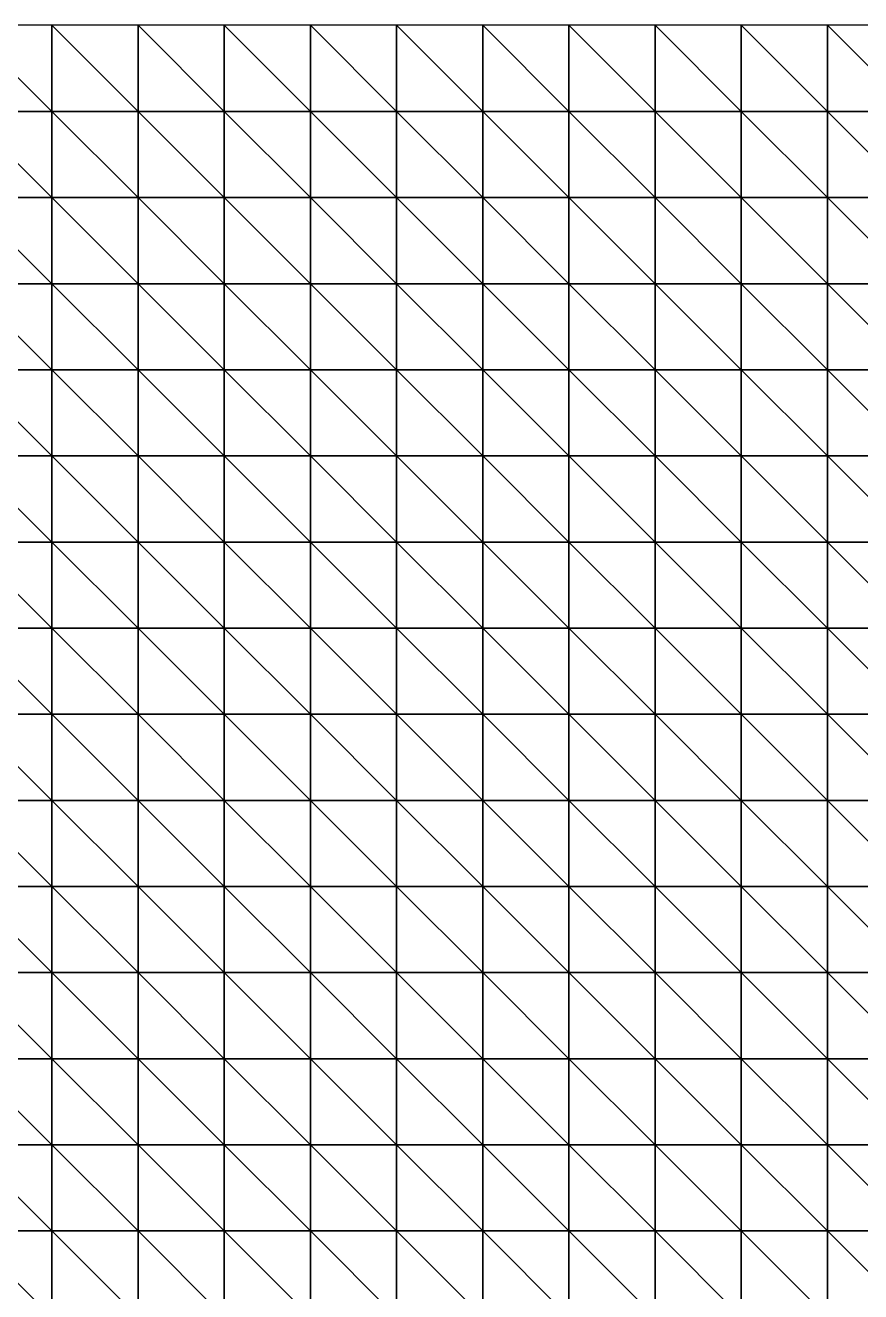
# Model space of a CAD drawing. Header units: metres. Extents: x -315 to 301, y -240 to 232.
# Drawn here: x -237.5 to -159.9, y 114.4 to 232 of the extents above; entities that cross this region are included whole.
import ezdxf

# ---------------------------------------------------------------- set-up
doc = ezdxf.new("R2010")
doc.units = ezdxf.units.M

msp = doc.modelspace()

# ---------------------------------------------------------------- linework, layer by layer
for points in [[(-243, 232, -397.3393), (-235, 224, -399.6922), (-235, 232, -399.2216), (-234.9999, 232.0001, -399.2215)], [(-243, 232, -397.3393), (-243, 224, -398.751), (-235, 224, -399.6922), (-234.9999, 224.0001, -399.6921)], [(-235, 232, -399.2216), (-227, 224, -401.104), (-227, 232, -400.6334), (-226.9999, 232.0001, -400.6333)], [(-235, 232, -399.2216), (-235, 224, -399.6922), (-227, 224, -401.104), (-226.9999, 224.0001, -401.1039)], [(-227, 232, -400.6334), (-219, 224, -401.5745), (-219, 232, -401.104), (-218.9999, 232.0001, -401.1039)], [(-227, 232, -400.6334), (-227, 224, -401.104), (-219, 224, -401.5745), (-218.9999, 224.0001, -401.5745)], [(-219, 232, -401.104), (-211, 224, -401.5745), (-211, 232, -400.6334), (-210.9999, 232.0001, -400.6333)], [(-219, 232, -401.104), (-219, 224, -401.5745), (-211, 224, -401.5745), (-210.9999, 224.0001, -401.5745)], [(-211, 232, -400.6334), (-203, 224, -402.0451), (-203, 232, -400.6334), (-202.9999, 232.0001, -400.6333)], [(-211, 232, -400.6334), (-211, 224, -401.5745), (-203, 224, -402.0451), (-202.9999, 224.0001, -402.045)], [(-203, 232, -400.6334), (-195, 224, -402.9863), (-195, 232, -402.0451), (-194.9999, 232.0001, -402.045)], [(-203, 232, -400.6334), (-203, 224, -402.0451), (-195, 224, -402.9863), (-194.9999, 224.0001, -402.9862)], [(-195, 232, -402.0451), (-187, 224, -402.9863), (-187, 232, -402.5157), (-186.9999, 232.0001, -402.5156)], [(-195, 232, -402.0451), (-195, 224, -402.9863), (-187, 224, -402.9863), (-186.9999, 224.0001, -402.9862)], [(-187, 232, -402.5157), (-179, 224, -402.9863), (-179, 232, -402.9863), (-178.9999, 232.0001, -402.9862)], [(-187, 232, -402.5157), (-187, 224, -402.9863), (-179, 224, -402.9863), (-178.9999, 224.0001, -402.9862)], [(-179, 232, -402.9863), (-171, 224, -402.9863), (-171, 232, -402.9863), (-170.9999, 232.0001, -402.9862)], [(-179, 232, -402.9863), (-179, 224, -402.9863), (-171, 224, -402.9863), (-170.9999, 224.0001, -402.9862)], [(-171, 232, -402.9863), (-163, 224, -402.5157), (-163, 232, -402.5157), (-162.9999, 232.0001, -402.5156)], [(-171, 232, -402.9863), (-171, 224, -402.9863), (-163, 224, -402.5157), (-162.9999, 224.0001, -402.5156)], [(-163, 232, -402.5157), (-155, 224, -402.5157), (-155, 232, -402.0451), (-154.9999, 232.0001, -402.045)], [(-163, 232, -402.5157), (-163, 224, -402.5157), (-155, 224, -402.5157), (-154.9999, 224.0001, -402.5156)], [(-243, 224, -398.751), (-235, 216, -400.6334), (-235, 224, -399.6922), (-234.9999, 224.0001, -399.6921)], [(-243, 224, -398.751), (-243, 216, -399.6922), (-235, 216, -400.6334), (-234.9999, 216.0001, -400.6333)], [(-235, 224, -399.6922), (-227, 216, -401.5745), (-227, 224, -401.104), (-226.9999, 224.0001, -401.1039)], [(-235, 224, -399.6922), (-235, 216, -400.6334), (-227, 216, -401.5745), (-226.9999, 216.0001, -401.5745)], [(-227, 224, -401.104), (-219, 216, -402.0451), (-219, 224, -401.5745), (-218.9999, 224.0001, -401.5745)], [(-227, 224, -401.104), (-227, 216, -401.5745), (-219, 216, -402.0451), (-218.9999, 216.0001, -402.045)], [(-219, 224, -401.5745), (-211, 216, -402.9863), (-211, 224, -401.5745), (-210.9999, 224.0001, -401.5745)], [(-219, 224, -401.5745), (-219, 216, -402.0451), (-211, 216, -402.9863), (-210.9999, 216.0001, -402.9862)], [(-211, 224, -401.5745), (-203, 216, -403.4569), (-203, 224, -402.0451), (-202.9999, 224.0001, -402.045)], [(-211, 224, -401.5745), (-211, 216, -402.9863), (-203, 216, -403.4569), (-202.9999, 216.0001, -403.4568)], [(-203, 224, -402.0451), (-195, 216, -403.9275), (-195, 224, -402.9863), (-194.9999, 224.0001, -402.9862)], [(-203, 224, -402.0451), (-203, 216, -403.4569), (-195, 216, -403.9275), (-194.9999, 216.0001, -403.9274)], [(-195, 224, -402.9863), (-187, 216, -403.4569), (-187, 224, -402.9863), (-186.9999, 224.0001, -402.9862)], [(-195, 224, -402.9863), (-195, 216, -403.9275), (-187, 216, -403.4569), (-186.9999, 216.0001, -403.4568)], [(-187, 224, -402.9863), (-179, 216, -402.9863), (-179, 224, -402.9863), (-178.9999, 224.0001, -402.9862)], [(-187, 224, -402.9863), (-187, 216, -403.4569), (-179, 216, -402.9863), (-178.9999, 216.0001, -402.9862)], [(-179, 224, -402.9863), (-171, 216, -402.5157), (-171, 224, -402.9863), (-170.9999, 224.0001, -402.9862)], [(-179, 224, -402.9863), (-179, 216, -402.9863), (-171, 216, -402.5157), (-170.9999, 216.0001, -402.5156)], [(-171, 224, -402.9863), (-163, 216, -402.5157), (-163, 224, -402.5157), (-162.9999, 224.0001, -402.5156)], [(-171, 224, -402.9863), (-171, 216, -402.5157), (-163, 216, -402.5157), (-162.9999, 216.0001, -402.5156)], [(-163, 224, -402.5157), (-155, 216, -402.9863), (-155, 224, -402.5157), (-154.9999, 224.0001, -402.5156)], [(-163, 224, -402.5157), (-163, 216, -402.5157), (-155, 216, -402.9863), (-154.9999, 216.0001, -402.9862)], [(-243, 216, -399.6922), (-235, 208, -401.5745), (-235, 216, -400.6334), (-234.9999, 216.0001, -400.6333)], [(-243, 216, -399.6922), (-243, 208, -401.104), (-235, 208, -401.5745), (-234.9999, 208.0001, -401.5745)], [(-235, 216, -400.6334), (-227, 208, -402.0451), (-227, 216, -401.5745), (-226.9999, 216.0001, -401.5745)], [(-235, 216, -400.6334), (-235, 208, -401.5745), (-227, 208, -402.0451), (-226.9999, 208.0001, -402.045)], [(-227, 216, -401.5745), (-219, 208, -402.5157), (-219, 216, -402.0451), (-218.9999, 216.0001, -402.045)], [(-227, 216, -401.5745), (-227, 208, -402.0451), (-219, 208, -402.5157), (-218.9999, 208.0001, -402.5156)], [(-219, 216, -402.0451), (-211, 208, -403.4569), (-211, 216, -402.9863), (-210.9999, 216.0001, -402.9862)], [(-219, 216, -402.0451), (-219, 208, -402.5157), (-211, 208, -403.4569), (-210.9999, 208.0001, -403.4568)], [(-211, 216, -402.9863), (-203, 208, -404.3981), (-203, 216, -403.4569), (-202.9999, 216.0001, -403.4568)], [(-211, 216, -402.9863), (-211, 208, -403.4569), (-203, 208, -404.3981), (-202.9999, 208.0001, -404.398)], [(-203, 216, -403.4569), (-195, 208, -404.3981), (-195, 216, -403.9275), (-194.9999, 216.0001, -403.9274)], [(-203, 216, -403.4569), (-203, 208, -404.3981), (-195, 208, -404.3981), (-194.9999, 208.0001, -404.398)], [(-195, 216, -403.9275), (-187, 208, -403.9275), (-187, 216, -403.4569), (-186.9999, 216.0001, -403.4568)], [(-195, 216, -403.9275), (-195, 208, -404.3981), (-187, 208, -403.9275), (-186.9999, 208.0001, -403.9274)], [(-187, 216, -403.4569), (-179, 208, -402.9863), (-179, 216, -402.9863), (-178.9999, 216.0001, -402.9862)], [(-187, 216, -403.4569), (-187, 208, -403.9275), (-179, 208, -402.9863), (-178.9999, 208.0001, -402.9862)], [(-179, 216, -402.9863), (-171, 208, -402.9863), (-171, 216, -402.5157), (-170.9999, 216.0001, -402.5156)], [(-179, 216, -402.9863), (-179, 208, -402.9863), (-171, 208, -402.9863), (-170.9999, 208.0001, -402.9862)], [(-171, 216, -402.5157), (-163, 208, -402.9863), (-163, 216, -402.5157), (-162.9999, 216.0001, -402.5156)], [(-171, 216, -402.5157), (-171, 208, -402.9863), (-163, 208, -402.9863), (-162.9999, 208.0001, -402.9862)], [(-163, 216, -402.5157), (-155, 208, -403.4569), (-155, 216, -402.9863), (-154.9999, 216.0001, -402.9862)], [(-163, 216, -402.5157), (-163, 208, -402.9863), (-155, 208, -403.4569), (-154.9999, 208.0001, -403.4568)], [(-243, 208, -401.104), (-235, 200, -402.9863), (-235, 208, -401.5745), (-234.9999, 208.0001, -401.5745)], [(-243, 208, -401.104), (-243, 200, -402.5157), (-235, 200, -402.9863), (-234.9999, 200.0001, -402.9862)], [(-235, 208, -401.5745), (-227, 200, -403.4569), (-227, 208, -402.0451), (-226.9999, 208.0001, -402.045)], [(-235, 208, -401.5745), (-235, 200, -402.9863), (-227, 200, -403.4569), (-226.9999, 200.0001, -403.4568)], [(-227, 208, -402.0451), (-219, 200, -403.4569), (-219, 208, -402.5157), (-218.9999, 208.0001, -402.5156)], [(-227, 208, -402.0451), (-227, 200, -403.4569), (-219, 200, -403.4569), (-218.9999, 200.0001, -403.4568)], [(-219, 208, -402.5157), (-211, 200, -404.3981), (-211, 208, -403.4569), (-210.9999, 208.0001, -403.4568)], [(-219, 208, -402.5157), (-219, 200, -403.4569), (-211, 200, -404.3981), (-210.9999, 200.0001, -404.398)], [(-211, 208, -403.4569), (-203, 200, -404.8687), (-203, 208, -404.3981), (-202.9999, 208.0001, -404.398)], [(-211, 208, -403.4569), (-211, 200, -404.3981), (-203, 200, -404.8687), (-202.9999, 200.0001, -404.8686)], [(-203, 208, -404.3981), (-195, 200, -404.3981), (-195, 208, -404.3981), (-194.9999, 208.0001, -404.398)], [(-203, 208, -404.3981), (-203, 200, -404.8687), (-195, 200, -404.3981), (-194.9999, 200.0001, -404.398)], [(-195, 208, -404.3981), (-187, 200, -403.9275), (-187, 208, -403.9275), (-186.9999, 208.0001, -403.9274)], [(-195, 208, -404.3981), (-195, 200, -404.3981), (-187, 200, -403.9275), (-186.9999, 200.0001, -403.9274)], [(-187, 208, -403.9275), (-179, 200, -403.4569), (-179, 208, -402.9863), (-178.9999, 208.0001, -402.9862)], [(-187, 208, -403.9275), (-187, 200, -403.9275), (-179, 200, -403.4569), (-178.9999, 200.0001, -403.4568)], [(-179, 208, -402.9863), (-171, 200, -402.9863), (-171, 208, -402.9863), (-170.9999, 208.0001, -402.9862)], [(-179, 208, -402.9863), (-179, 200, -403.4569), (-171, 200, -402.9863), (-170.9999, 200.0001, -402.9862)], [(-171, 208, -402.9863), (-163, 200, -403.4569), (-163, 208, -402.9863), (-162.9999, 208.0001, -402.9862)], [(-171, 208, -402.9863), (-171, 200, -402.9863), (-163, 200, -403.4569), (-162.9999, 200.0001, -403.4568)], [(-163, 208, -402.9863), (-155, 200, -403.4569), (-155, 208, -403.4569), (-154.9999, 208.0001, -403.4568)], [(-163, 208, -402.9863), (-163, 200, -403.4569), (-155, 200, -403.4569), (-154.9999, 200.0001, -403.4568)], [(-243, 200, -402.5157), (-235, 192, -404.3981), (-235, 200, -402.9863), (-234.9999, 200.0001, -402.9862)], [(-243, 200, -402.5157), (-243, 192, -403.9275), (-235, 192, -404.3981), (-234.9999, 192.0001, -404.398)], [(-235, 200, -402.9863), (-227, 192, -404.3981), (-227, 200, -403.4569), (-226.9999, 200.0001, -403.4568)], [(-235, 200, -402.9863), (-235, 192, -404.3981), (-227, 192, -404.3981), (-226.9999, 192.0001, -404.398)], [(-227, 200, -403.4569), (-219, 192, -404.8687), (-219, 200, -403.4569), (-218.9999, 200.0001, -403.4568)], [(-227, 200, -403.4569), (-227, 192, -404.3981), (-219, 192, -404.8687), (-218.9999, 192.0001, -404.8686)], [(-219, 200, -403.4569), (-211, 192, -405.3393), (-211, 200, -404.3981), (-210.9999, 200.0001, -404.398)], [(-219, 200, -403.4569), (-219, 192, -404.8687), (-211, 192, -405.3393), (-210.9999, 192.0001, -405.3392)], [(-211, 200, -404.3981), (-203, 192, -405.3393), (-203, 200, -404.8687), (-202.9999, 200.0001, -404.8686)], [(-211, 200, -404.3981), (-211, 192, -405.3393), (-203, 192, -405.3393), (-202.9999, 192.0001, -405.3392)], [(-203, 200, -404.8687), (-195, 192, -404.8687), (-195, 200, -404.3981), (-194.9999, 200.0001, -404.398)], [(-203, 200, -404.8687), (-203, 192, -405.3393), (-195, 192, -404.8687), (-194.9999, 192.0001, -404.8686)], [(-195, 200, -404.3981), (-187, 192, -404.3981), (-187, 200, -403.9275), (-186.9999, 200.0001, -403.9274)], [(-195, 200, -404.3981), (-195, 192, -404.8687), (-187, 192, -404.3981), (-186.9999, 192.0001, -404.398)], [(-187, 200, -403.9275), (-179, 192, -403.9275), (-179, 200, -403.4569), (-178.9999, 200.0001, -403.4568)], [(-187, 200, -403.9275), (-187, 192, -404.3981), (-179, 192, -403.9275), (-178.9999, 192.0001, -403.9274)], [(-179, 200, -403.4569), (-171, 192, -403.4569), (-171, 200, -402.9863), (-170.9999, 200.0001, -402.9862)], [(-179, 200, -403.4569), (-179, 192, -403.9275), (-171, 192, -403.4569), (-170.9999, 192.0001, -403.4568)], [(-171, 200, -402.9863), (-163, 192, -403.9275), (-163, 200, -403.4569), (-162.9999, 200.0001, -403.4568)], [(-171, 200, -402.9863), (-171, 192, -403.4569), (-163, 192, -403.9275), (-162.9999, 192.0001, -403.9274)], [(-163, 200, -403.4569), (-155, 192, -403.4569), (-155, 200, -403.4569), (-154.9999, 200.0001, -403.4568)], [(-163, 200, -403.4569), (-163, 192, -403.9275), (-155, 192, -403.4569), (-154.9999, 192.0001, -403.4568)], [(-243, 192, -403.9275), (-235, 184, -404.8687), (-235, 192, -404.3981), (-234.9999, 192.0001, -404.398)], [(-243, 192, -403.9275), (-243, 184, -404.8687), (-235, 184, -404.8687), (-234.9999, 184.0001, -404.8686)], [(-235, 192, -404.3981), (-227, 184, -404.8687), (-227, 192, -404.3981), (-226.9999, 192.0001, -404.398)], [(-235, 192, -404.3981), (-235, 184, -404.8687), (-227, 184, -404.8687), (-226.9999, 184.0001, -404.8686)], [(-227, 192, -404.3981), (-219, 184, -405.3393), (-219, 192, -404.8687), (-218.9999, 192.0001, -404.8686)], [(-227, 192, -404.3981), (-227, 184, -404.8687), (-219, 184, -405.3393), (-218.9999, 184.0001, -405.3392)], [(-219, 192, -404.8687), (-211, 184, -405.8098), (-211, 192, -405.3393), (-210.9999, 192.0001, -405.3392)], [(-219, 192, -404.8687), (-219, 184, -405.3393), (-211, 184, -405.8098), (-210.9999, 184.0001, -405.8098)], [(-211, 192, -405.3393), (-203, 184, -405.8098), (-203, 192, -405.3393), (-202.9999, 192.0001, -405.3392)], [(-211, 192, -405.3393), (-211, 184, -405.8098), (-203, 184, -405.8098), (-202.9999, 184.0001, -405.8098)], [(-203, 192, -405.3393), (-195, 184, -404.8687), (-195, 192, -404.8687), (-194.9999, 192.0001, -404.8686)], [(-203, 192, -405.3393), (-203, 184, -405.8098), (-195, 184, -404.8687), (-194.9999, 184.0001, -404.8686)], [(-195, 192, -404.8687), (-187, 184, -404.3981), (-187, 192, -404.3981), (-186.9999, 192.0001, -404.398)], [(-195, 192, -404.8687), (-195, 184, -404.8687), (-187, 184, -404.3981), (-186.9999, 184.0001, -404.398)], [(-187, 192, -404.3981), (-179, 184, -404.3981), (-179, 192, -403.9275), (-178.9999, 192.0001, -403.9274)], [(-187, 192, -404.3981), (-187, 184, -404.3981), (-179, 184, -404.3981), (-178.9999, 184.0001, -404.398)], [(-179, 192, -403.9275), (-171, 184, -403.9275), (-171, 192, -403.4569), (-170.9999, 192.0001, -403.4568)], [(-179, 192, -403.9275), (-179, 184, -404.3981), (-171, 184, -403.9275), (-170.9999, 184.0001, -403.9274)], [(-171, 192, -403.4569), (-163, 184, -403.9275), (-163, 192, -403.9275), (-162.9999, 192.0001, -403.9274)], [(-171, 192, -403.4569), (-171, 184, -403.9275), (-163, 184, -403.9275), (-162.9999, 184.0001, -403.9274)], [(-163, 192, -403.9275), (-155, 184, -403.4569), (-155, 192, -403.4569), (-154.9999, 192.0001, -403.4568)], [(-163, 192, -403.9275), (-163, 184, -403.9275), (-155, 184, -403.4569), (-154.9999, 184.0001, -403.4568)], [(-243, 184, -404.8687), (-235, 176, -405.3393), (-235, 184, -404.8687), (-234.9999, 184.0001, -404.8686)], [(-243, 184, -404.8687), (-243, 176, -405.3393), (-235, 176, -405.3393), (-234.9999, 176.0001, -405.3392)], [(-235, 184, -404.8687), (-227, 176, -405.3393), (-227, 184, -404.8687), (-226.9999, 184.0001, -404.8686)], [(-235, 184, -404.8687), (-235, 176, -405.3393), (-227, 176, -405.3393), (-226.9999, 176.0001, -405.3392)], [(-227, 184, -404.8687), (-219, 176, -405.3393), (-219, 184, -405.3393), (-218.9999, 184.0001, -405.3392)], [(-227, 184, -404.8687), (-227, 176, -405.3393), (-219, 176, -405.3393), (-218.9999, 176.0001, -405.3392)], [(-219, 184, -405.3393), (-211, 176, -405.8098), (-211, 184, -405.8098), (-210.9999, 184.0001, -405.8098)], [(-219, 184, -405.3393), (-219, 176, -405.3393), (-211, 176, -405.8098), (-210.9999, 176.0001, -405.8098)], [(-211, 184, -405.8098), (-203, 176, -405.8098), (-203, 184, -405.8098), (-202.9999, 184.0001, -405.8098)], [(-211, 184, -405.8098), (-211, 176, -405.8098), (-203, 176, -405.8098), (-202.9999, 176.0001, -405.8098)], [(-203, 184, -405.8098), (-195, 176, -405.3393), (-195, 184, -404.8687), (-194.9999, 184.0001, -404.8686)], [(-203, 184, -405.8098), (-203, 176, -405.8098), (-195, 176, -405.3393), (-194.9999, 176.0001, -405.3392)], [(-195, 184, -404.8687), (-187, 176, -404.8687), (-187, 184, -404.3981), (-186.9999, 184.0001, -404.398)], [(-195, 184, -404.8687), (-195, 176, -405.3393), (-187, 176, -404.8687), (-186.9999, 176.0001, -404.8686)], [(-187, 184, -404.3981), (-179, 176, -404.8687), (-179, 184, -404.3981), (-178.9999, 184.0001, -404.398)], [(-187, 184, -404.3981), (-187, 176, -404.8687), (-179, 176, -404.8687), (-178.9999, 176.0001, -404.8686)], [(-179, 184, -404.3981), (-171, 176, -404.3981), (-171, 184, -403.9275), (-170.9999, 184.0001, -403.9274)], [(-179, 184, -404.3981), (-179, 176, -404.8687), (-171, 176, -404.3981), (-170.9999, 176.0001, -404.398)], [(-171, 184, -403.9275), (-163, 176, -404.3981), (-163, 184, -403.9275), (-162.9999, 184.0001, -403.9274)], [(-171, 184, -403.9275), (-171, 176, -404.3981), (-163, 176, -404.3981), (-162.9999, 176.0001, -404.398)], [(-163, 184, -403.9275), (-155, 176, -403.9275), (-155, 184, -403.4569), (-154.9999, 184.0001, -403.4568)], [(-163, 184, -403.9275), (-163, 176, -404.3981), (-155, 176, -403.9275), (-154.9999, 176.0001, -403.9274)], [(-243, 176, -405.3393), (-235, 168, -405.8098), (-235, 176, -405.3393), (-234.9999, 176.0001, -405.3392)], [(-243, 176, -405.3393), (-243, 168, -405.8098), (-235, 168, -405.8098), (-234.9999, 168.0001, -405.8098)], [(-235, 176, -405.3393), (-227, 168, -405.8098), (-227, 176, -405.3393), (-226.9999, 176.0001, -405.3392)], [(-235, 176, -405.3393), (-235, 168, -405.8098), (-227, 168, -405.8098), (-226.9999, 168.0001, -405.8098)], [(-227, 176, -405.3393), (-219, 168, -405.8098), (-219, 176, -405.3393), (-218.9999, 176.0001, -405.3392)], [(-227, 176, -405.3393), (-227, 168, -405.8098), (-219, 168, -405.8098), (-218.9999, 168.0001, -405.8098)], [(-219, 176, -405.3393), (-211, 168, -405.8098), (-211, 176, -405.8098), (-210.9999, 176.0001, -405.8098)], [(-219, 176, -405.3393), (-219, 168, -405.8098), (-211, 168, -405.8098), (-210.9999, 168.0001, -405.8098)], [(-211, 176, -405.8098), (-203, 168, -405.8098), (-203, 176, -405.8098), (-202.9999, 176.0001, -405.8098)], [(-211, 176, -405.8098), (-211, 168, -405.8098), (-203, 168, -405.8098), (-202.9999, 168.0001, -405.8098)], [(-203, 176, -405.8098), (-195, 168, -405.8098), (-195, 176, -405.3393), (-194.9999, 176.0001, -405.3392)], [(-203, 176, -405.8098), (-203, 168, -405.8098), (-195, 168, -405.8098), (-194.9999, 168.0001, -405.8098)], [(-195, 176, -405.3393), (-187, 168, -405.3393), (-187, 176, -404.8687), (-186.9999, 176.0001, -404.8686)], [(-195, 176, -405.3393), (-195, 168, -405.8098), (-187, 168, -405.3393), (-186.9999, 168.0001, -405.3392)], [(-187, 176, -404.8687), (-179, 168, -405.3393), (-179, 176, -404.8687), (-178.9999, 176.0001, -404.8686)], [(-187, 176, -404.8687), (-187, 168, -405.3393), (-179, 168, -405.3393), (-178.9999, 168.0001, -405.3392)], [(-179, 176, -404.8687), (-171, 168, -405.3393), (-171, 176, -404.3981), (-170.9999, 176.0001, -404.398)], [(-179, 176, -404.8687), (-179, 168, -405.3393), (-171, 168, -405.3393), (-170.9999, 168.0001, -405.3392)], [(-171, 176, -404.3981), (-163, 168, -404.8687), (-163, 176, -404.3981), (-162.9999, 176.0001, -404.398)], [(-171, 176, -404.3981), (-171, 168, -405.3393), (-163, 168, -404.8687), (-162.9999, 168.0001, -404.8686)], [(-163, 176, -404.3981), (-155, 168, -404.3981), (-155, 176, -403.9275), (-154.9999, 176.0001, -403.9274)], [(-163, 176, -404.3981), (-163, 168, -404.8687), (-155, 168, -404.3981), (-154.9999, 168.0001, -404.398)], [(-243, 168, -405.8098), (-235, 160, -406.2804), (-235, 168, -405.8098), (-234.9999, 168.0001, -405.8098)], [(-243, 168, -405.8098), (-243, 160, -406.2804), (-235, 160, -406.2804), (-234.9999, 160.0001, -406.2803)], [(-235, 168, -405.8098), (-227, 160, -406.2804), (-227, 168, -405.8098), (-226.9999, 168.0001, -405.8098)], [(-235, 168, -405.8098), (-235, 160, -406.2804), (-227, 160, -406.2804), (-226.9999, 160.0001, -406.2803)], [(-227, 168, -405.8098), (-219, 160, -406.2804), (-219, 168, -405.8098), (-218.9999, 168.0001, -405.8098)], [(-227, 168, -405.8098), (-227, 160, -406.2804), (-219, 160, -406.2804), (-218.9999, 160.0001, -406.2803)], [(-219, 168, -405.8098), (-211, 160, -406.2804), (-211, 168, -405.8098), (-210.9999, 168.0001, -405.8098)], [(-219, 168, -405.8098), (-219, 160, -406.2804), (-211, 160, -406.2804), (-210.9999, 160.0001, -406.2803)], [(-211, 168, -405.8098), (-203, 160, -405.8098), (-203, 168, -405.8098), (-202.9999, 168.0001, -405.8098)], [(-211, 168, -405.8098), (-211, 160, -406.2804), (-203, 160, -405.8098), (-202.9999, 160.0001, -405.8098)], [(-203, 168, -405.8098), (-195, 160, -405.8098), (-195, 168, -405.8098), (-194.9999, 168.0001, -405.8098)], [(-203, 168, -405.8098), (-203, 160, -405.8098), (-195, 160, -405.8098), (-194.9999, 160.0001, -405.8098)], [(-195, 168, -405.8098), (-187, 160, -406.2804), (-187, 168, -405.3393), (-186.9999, 168.0001, -405.3392)], [(-195, 168, -405.8098), (-195, 160, -405.8098), (-187, 160, -406.2804), (-186.9999, 160.0001, -406.2803)], [(-187, 168, -405.3393), (-179, 160, -406.2804), (-179, 168, -405.3393), (-178.9999, 168.0001, -405.3392)], [(-187, 168, -405.3393), (-187, 160, -406.2804), (-179, 160, -406.2804), (-178.9999, 160.0001, -406.2803)], [(-179, 168, -405.3393), (-171, 160, -405.8098), (-171, 168, -405.3393), (-170.9999, 168.0001, -405.3392)], [(-179, 168, -405.3393), (-179, 160, -406.2804), (-171, 160, -405.8098), (-170.9999, 160.0001, -405.8098)], [(-171, 168, -405.3393), (-163, 160, -405.8098), (-163, 168, -404.8687), (-162.9999, 168.0001, -404.8686)], [(-171, 168, -405.3393), (-171, 160, -405.8098), (-163, 160, -405.8098), (-162.9999, 160.0001, -405.8098)], [(-163, 168, -404.8687), (-155, 160, -405.3393), (-155, 168, -404.3981), (-154.9999, 168.0001, -404.398)], [(-163, 168, -404.8687), (-163, 160, -405.8098), (-155, 160, -405.3393), (-154.9999, 160.0001, -405.3392)], [(-243, 160, -406.2804), (-235, 152, -406.751), (-235, 160, -406.2804), (-234.9999, 160.0001, -406.2803)], [(-243, 160, -406.2804), (-243, 152, -406.2804), (-235, 152, -406.751), (-234.9999, 152.0001, -406.7509)], [(-235, 160, -406.2804), (-227, 152, -406.751), (-227, 160, -406.2804), (-226.9999, 160.0001, -406.2803)], [(-235, 160, -406.2804), (-235, 152, -406.751), (-227, 152, -406.751), (-226.9999, 152.0001, -406.7509)], [(-227, 160, -406.2804), (-219, 152, -406.751), (-219, 160, -406.2804), (-218.9999, 160.0001, -406.2803)], [(-227, 160, -406.2804), (-227, 152, -406.751), (-219, 152, -406.751), (-218.9999, 152.0001, -406.7509)], [(-219, 160, -406.2804), (-211, 152, -406.2804), (-211, 160, -406.2804), (-210.9999, 160.0001, -406.2803)], [(-219, 160, -406.2804), (-219, 152, -406.751), (-211, 152, -406.2804), (-210.9999, 152.0001, -406.2803)], [(-211, 160, -406.2804), (-203, 152, -406.2804), (-203, 160, -405.8098), (-202.9999, 160.0001, -405.8098)], [(-211, 160, -406.2804), (-211, 152, -406.2804), (-203, 152, -406.2804), (-202.9999, 152.0001, -406.2803)], [(-203, 160, -405.8098), (-195, 152, -406.2804), (-195, 160, -405.8098), (-194.9999, 160.0001, -405.8098)], [(-203, 160, -405.8098), (-203, 152, -406.2804), (-195, 152, -406.2804), (-194.9999, 152.0001, -406.2803)], [(-195, 160, -405.8098), (-187, 152, -406.751), (-187, 160, -406.2804), (-186.9999, 160.0001, -406.2803)], [(-195, 160, -405.8098), (-195, 152, -406.2804), (-187, 152, -406.751), (-186.9999, 152.0001, -406.7509)], [(-187, 160, -406.2804), (-179, 152, -406.751), (-179, 160, -406.2804), (-178.9999, 160.0001, -406.2803)], [(-187, 160, -406.2804), (-187, 152, -406.751), (-179, 152, -406.751), (-178.9999, 152.0001, -406.7509)], [(-179, 160, -406.2804), (-171, 152, -406.751), (-171, 160, -405.8098), (-170.9999, 160.0001, -405.8098)], [(-179, 160, -406.2804), (-179, 152, -406.751), (-171, 152, -406.751), (-170.9999, 152.0001, -406.7509)], [(-171, 160, -405.8098), (-163, 152, -406.2804), (-163, 160, -405.8098), (-162.9999, 160.0001, -405.8098)], [(-171, 160, -405.8098), (-171, 152, -406.751), (-163, 152, -406.2804), (-162.9999, 152.0001, -406.2803)], [(-163, 160, -405.8098), (-155, 152, -405.8098), (-155, 160, -405.3393), (-154.9999, 160.0001, -405.3392)], [(-163, 160, -405.8098), (-163, 152, -406.2804), (-155, 152, -405.8098), (-154.9999, 152.0001, -405.8098)], [(-243, 152, -406.2804), (-235, 144, -406.751), (-235, 152, -406.751), (-234.9999, 152.0001, -406.7509)], [(-243, 152, -406.2804), (-243, 144, -406.751), (-235, 144, -406.751), (-234.9999, 144.0001, -406.7509)], [(-235, 152, -406.751), (-227, 144, -406.751), (-227, 152, -406.751), (-226.9999, 152.0001, -406.7509)], [(-235, 152, -406.751), (-235, 144, -406.751), (-227, 144, -406.751), (-226.9999, 144.0001, -406.7509)], [(-227, 152, -406.751), (-219, 144, -406.751), (-219, 152, -406.751), (-218.9999, 152.0001, -406.7509)], [(-227, 152, -406.751), (-227, 144, -406.751), (-219, 144, -406.751), (-218.9999, 144.0001, -406.7509)], [(-219, 152, -406.751), (-211, 144, -406.751), (-211, 152, -406.2804), (-210.9999, 152.0001, -406.2803)], [(-219, 152, -406.751), (-219, 144, -406.751), (-211, 144, -406.751), (-210.9999, 144.0001, -406.7509)], [(-211, 152, -406.2804), (-203, 144, -406.751), (-203, 152, -406.2804), (-202.9999, 152.0001, -406.2803)], [(-211, 152, -406.2804), (-211, 144, -406.751), (-203, 144, -406.751), (-202.9999, 144.0001, -406.7509)], [(-203, 152, -406.2804), (-195, 144, -406.751), (-195, 152, -406.2804), (-194.9999, 152.0001, -406.2803)], [(-203, 152, -406.2804), (-203, 144, -406.751), (-195, 144, -406.751), (-194.9999, 144.0001, -406.7509)], [(-195, 152, -406.2804), (-187, 144, -406.751), (-187, 152, -406.751), (-186.9999, 152.0001, -406.7509)], [(-195, 152, -406.2804), (-195, 144, -406.751), (-187, 144, -406.751), (-186.9999, 144.0001, -406.7509)], [(-187, 152, -406.751), (-179, 144, -406.751), (-179, 152, -406.751), (-178.9999, 152.0001, -406.7509)], [(-187, 152, -406.751), (-187, 144, -406.751), (-179, 144, -406.751), (-178.9999, 144.0001, -406.7509)], [(-179, 152, -406.751), (-171, 144, -406.751), (-171, 152, -406.751), (-170.9999, 152.0001, -406.7509)], [(-179, 152, -406.751), (-179, 144, -406.751), (-171, 144, -406.751), (-170.9999, 144.0001, -406.7509)], [(-171, 152, -406.751), (-163, 144, -406.2804), (-163, 152, -406.2804), (-162.9999, 152.0001, -406.2803)], [(-171, 152, -406.751), (-171, 144, -406.751), (-163, 144, -406.2804), (-162.9999, 144.0001, -406.2803)], [(-163, 152, -406.2804), (-155, 144, -405.8098), (-155, 152, -405.8098), (-154.9999, 152.0001, -405.8098)], [(-163, 152, -406.2804), (-163, 144, -406.2804), (-155, 144, -405.8098), (-154.9999, 144.0001, -405.8098)], [(-243, 144, -406.751), (-235, 136, -406.751), (-235, 144, -406.751), (-234.9999, 144.0001, -406.7509)], [(-243, 144, -406.751), (-243, 136, -406.751), (-235, 136, -406.751), (-234.9999, 136.0001, -406.7509)], [(-235, 144, -406.751), (-227, 136, -406.751), (-227, 144, -406.751), (-226.9999, 144.0001, -406.7509)], [(-235, 144, -406.751), (-235, 136, -406.751), (-227, 136, -406.751), (-226.9999, 136.0001, -406.7509)], [(-227, 144, -406.751), (-219, 136, -406.751), (-219, 144, -406.751), (-218.9999, 144.0001, -406.7509)], [(-227, 144, -406.751), (-227, 136, -406.751), (-219, 136, -406.751), (-218.9999, 136.0001, -406.7509)], [(-219, 144, -406.751), (-211, 136, -406.751), (-211, 144, -406.751), (-210.9999, 144.0001, -406.7509)], [(-219, 144, -406.751), (-219, 136, -406.751), (-211, 136, -406.751), (-210.9999, 136.0001, -406.7509)], [(-211, 144, -406.751), (-203, 136, -406.2804), (-203, 144, -406.751), (-202.9999, 144.0001, -406.7509)], [(-211, 144, -406.751), (-211, 136, -406.751), (-203, 136, -406.2804), (-202.9999, 136.0001, -406.2803)], [(-203, 144, -406.751), (-195, 136, -406.2804), (-195, 144, -406.751), (-194.9999, 144.0001, -406.7509)], [(-203, 144, -406.751), (-203, 136, -406.2804), (-195, 136, -406.2804), (-194.9999, 136.0001, -406.2803)], [(-195, 144, -406.751), (-187, 136, -406.2804), (-187, 144, -406.751), (-186.9999, 144.0001, -406.7509)], [(-195, 144, -406.751), (-195, 136, -406.2804), (-187, 136, -406.2804), (-186.9999, 136.0001, -406.2803)], [(-187, 144, -406.751), (-179, 136, -406.751), (-179, 144, -406.751), (-178.9999, 144.0001, -406.7509)], [(-187, 144, -406.751), (-187, 136, -406.2804), (-179, 136, -406.751), (-178.9999, 136.0001, -406.7509)], [(-179, 144, -406.751), (-171, 136, -406.2804), (-171, 144, -406.751), (-170.9999, 144.0001, -406.7509)], [(-179, 144, -406.751), (-179, 136, -406.751), (-171, 136, -406.2804), (-170.9999, 136.0001, -406.2803)], [(-171, 144, -406.751), (-163, 136, -406.2804), (-163, 144, -406.2804), (-162.9999, 144.0001, -406.2803)], [(-171, 144, -406.751), (-171, 136, -406.2804), (-163, 136, -406.2804), (-162.9999, 136.0001, -406.2803)], [(-163, 144, -406.2804), (-155, 136, -405.8098), (-155, 144, -405.8098), (-154.9999, 144.0001, -405.8098)], [(-163, 144, -406.2804), (-163, 136, -406.2804), (-155, 136, -405.8098), (-154.9999, 136.0001, -405.8098)], [(-243, 136, -406.751), (-235, 128, -406.751), (-235, 136, -406.751), (-234.9999, 136.0001, -406.7509)], [(-243, 136, -406.751), (-243, 128, -406.2804), (-235, 128, -406.751), (-234.9999, 128.0001, -406.7509)], [(-235, 136, -406.751), (-227, 128, -406.751), (-227, 136, -406.751), (-226.9999, 136.0001, -406.7509)], [(-235, 136, -406.751), (-235, 128, -406.751), (-227, 128, -406.751), (-226.9999, 128.0001, -406.7509)], [(-227, 136, -406.751), (-219, 128, -406.751), (-219, 136, -406.751), (-218.9999, 136.0001, -406.7509)], [(-227, 136, -406.751), (-227, 128, -406.751), (-219, 128, -406.751), (-218.9999, 128.0001, -406.7509)], [(-219, 136, -406.751), (-211, 128, -406.751), (-211, 136, -406.751), (-210.9999, 136.0001, -406.7509)], [(-219, 136, -406.751), (-219, 128, -406.751), (-211, 128, -406.751), (-210.9999, 128.0001, -406.7509)], [(-211, 136, -406.751), (-203, 128, -406.2804), (-203, 136, -406.2804), (-202.9999, 136.0001, -406.2803)], [(-211, 136, -406.751), (-211, 128, -406.751), (-203, 128, -406.2804), (-202.9999, 128.0001, -406.2803)], [(-203, 136, -406.2804), (-195, 128, -406.2804), (-195, 136, -406.2804), (-194.9999, 136.0001, -406.2803)], [(-203, 136, -406.2804), (-203, 128, -406.2804), (-195, 128, -406.2804), (-194.9999, 128.0001, -406.2803)], [(-195, 136, -406.2804), (-187, 128, -406.2804), (-187, 136, -406.2804), (-186.9999, 136.0001, -406.2803)], [(-195, 136, -406.2804), (-195, 128, -406.2804), (-187, 128, -406.2804), (-186.9999, 128.0001, -406.2803)], [(-187, 136, -406.2804), (-179, 128, -406.2804), (-179, 136, -406.751), (-178.9999, 136.0001, -406.7509)], [(-187, 136, -406.2804), (-187, 128, -406.2804), (-179, 128, -406.2804), (-178.9999, 128.0001, -406.2803)], [(-179, 136, -406.751), (-171, 128, -406.2804), (-171, 136, -406.2804), (-170.9999, 136.0001, -406.2803)], [(-179, 136, -406.751), (-179, 128, -406.2804), (-171, 128, -406.2804), (-170.9999, 128.0001, -406.2803)], [(-171, 136, -406.2804), (-163, 128, -406.2804), (-163, 136, -406.2804), (-162.9999, 136.0001, -406.2803)], [(-171, 136, -406.2804), (-171, 128, -406.2804), (-163, 128, -406.2804), (-162.9999, 128.0001, -406.2803)], [(-163, 136, -406.2804), (-155, 128, -406.2804), (-155, 136, -405.8098), (-154.9999, 136.0001, -405.8098)], [(-163, 136, -406.2804), (-163, 128, -406.2804), (-155, 128, -406.2804), (-154.9999, 128.0001, -406.2803)], [(-243, 128, -406.2804), (-235, 120, -405.8098), (-235, 128, -406.751), (-234.9999, 128.0001, -406.7509)], [(-243, 128, -406.2804), (-243, 120, -405.3393), (-235, 120, -405.8098), (-234.9999, 120.0001, -405.8098)], [(-235, 128, -406.751), (-227, 120, -405.8098), (-227, 128, -406.751), (-226.9999, 128.0001, -406.7509)], [(-235, 128, -406.751), (-235, 120, -405.8098), (-227, 120, -405.8098), (-226.9999, 120.0001, -405.8098)], [(-227, 128, -406.751), (-219, 120, -406.2804), (-219, 128, -406.751), (-218.9999, 128.0001, -406.7509)], [(-227, 128, -406.751), (-227, 120, -405.8098), (-219, 120, -406.2804), (-218.9999, 120.0001, -406.2803)], [(-219, 128, -406.751), (-211, 120, -406.2804), (-211, 128, -406.751), (-210.9999, 128.0001, -406.7509)], [(-219, 128, -406.751), (-219, 120, -406.2804), (-211, 120, -406.2804), (-210.9999, 120.0001, -406.2803)], [(-211, 128, -406.751), (-203, 120, -405.8098), (-203, 128, -406.2804), (-202.9999, 128.0001, -406.2803)], [(-211, 128, -406.751), (-211, 120, -406.2804), (-203, 120, -405.8098), (-202.9999, 120.0001, -405.8098)], [(-203, 128, -406.2804), (-195, 120, -405.3393), (-195, 128, -406.2804), (-194.9999, 128.0001, -406.2803)], [(-203, 128, -406.2804), (-203, 120, -405.8098), (-195, 120, -405.3393), (-194.9999, 120.0001, -405.3392)], [(-195, 128, -406.2804), (-187, 120, -405.8098), (-187, 128, -406.2804), (-186.9999, 128.0001, -406.2803)], [(-195, 128, -406.2804), (-195, 120, -405.3393), (-187, 120, -405.8098), (-186.9999, 120.0001, -405.8098)], [(-187, 128, -406.2804), (-179, 120, -405.8098), (-179, 128, -406.2804), (-178.9999, 128.0001, -406.2803)], [(-187, 128, -406.2804), (-187, 120, -405.8098), (-179, 120, -405.8098), (-178.9999, 120.0001, -405.8098)], [(-179, 128, -406.2804), (-171, 120, -406.2804), (-171, 128, -406.2804), (-170.9999, 128.0001, -406.2803)], [(-179, 128, -406.2804), (-179, 120, -405.8098), (-171, 120, -406.2804), (-170.9999, 120.0001, -406.2803)], [(-171, 128, -406.2804), (-163, 120, -406.2804), (-163, 128, -406.2804), (-162.9999, 128.0001, -406.2803)], [(-171, 128, -406.2804), (-171, 120, -406.2804), (-163, 120, -406.2804), (-162.9999, 120.0001, -406.2803)], [(-163, 128, -406.2804), (-155, 120, -406.2804), (-155, 128, -406.2804), (-154.9999, 128.0001, -406.2803)], [(-163, 128, -406.2804), (-163, 120, -406.2804), (-155, 120, -406.2804), (-154.9999, 120.0001, -406.2803)], [(-243, 120, -405.3393), (-235, 112, -405.8098), (-235, 120, -405.8098), (-234.9999, 120.0001, -405.8098)], [(-243, 120, -405.3393), (-243, 112, -404.8687), (-235, 112, -405.8098), (-234.9999, 112.0001, -405.8098)], [(-235, 120, -405.8098), (-227, 112, -405.8098), (-227, 120, -405.8098), (-226.9999, 120.0001, -405.8098)], [(-235, 120, -405.8098), (-235, 112, -405.8098), (-227, 112, -405.8098), (-226.9999, 112.0001, -405.8098)], [(-227, 120, -405.8098), (-219, 112, -405.8098), (-219, 120, -406.2804), (-218.9999, 120.0001, -406.2803)], [(-227, 120, -405.8098), (-227, 112, -405.8098), (-219, 112, -405.8098), (-218.9999, 112.0001, -405.8098)], [(-219, 120, -406.2804), (-211, 112, -405.8098), (-211, 120, -406.2804), (-210.9999, 120.0001, -406.2803)], [(-219, 120, -406.2804), (-219, 112, -405.8098), (-211, 112, -405.8098), (-210.9999, 112.0001, -405.8098)], [(-211, 120, -406.2804), (-203, 112, -405.3393), (-203, 120, -405.8098), (-202.9999, 120.0001, -405.8098)], [(-211, 120, -406.2804), (-211, 112, -405.8098), (-203, 112, -405.3393), (-202.9999, 112.0001, -405.3392)], [(-203, 120, -405.8098), (-195, 112, -405.3393), (-195, 120, -405.3393), (-194.9999, 120.0001, -405.3392)], [(-203, 120, -405.8098), (-203, 112, -405.3393), (-195, 112, -405.3393), (-194.9999, 112.0001, -405.3392)], [(-195, 120, -405.3393), (-187, 112, -405.3393), (-187, 120, -405.8098), (-186.9999, 120.0001, -405.8098)], [(-195, 120, -405.3393), (-195, 112, -405.3393), (-187, 112, -405.3393), (-186.9999, 112.0001, -405.3392)], [(-187, 120, -405.8098), (-179, 112, -405.8098), (-179, 120, -405.8098), (-178.9999, 120.0001, -405.8098)], [(-187, 120, -405.8098), (-187, 112, -405.3393), (-179, 112, -405.8098), (-178.9999, 112.0001, -405.8098)], [(-179, 120, -405.8098), (-171, 112, -406.2804), (-171, 120, -406.2804), (-170.9999, 120.0001, -406.2803)], [(-179, 120, -405.8098), (-179, 112, -405.8098), (-171, 112, -406.2804), (-170.9999, 112.0001, -406.2803)], [(-171, 120, -406.2804), (-163, 112, -406.751), (-163, 120, -406.2804), (-162.9999, 120.0001, -406.2803)], [(-171, 120, -406.2804), (-171, 112, -406.2804), (-163, 112, -406.751), (-162.9999, 112.0001, -406.7509)], [(-163, 120, -406.2804), (-155, 112, -406.751), (-155, 120, -406.2804), (-154.9999, 120.0001, -406.2803)], [(-163, 120, -406.2804), (-163, 112, -406.751), (-155, 112, -406.751), (-154.9999, 112.0001, -406.7509)]]:
    msp.add_3dface(points)

doc.saveas('drawing.dxf')
